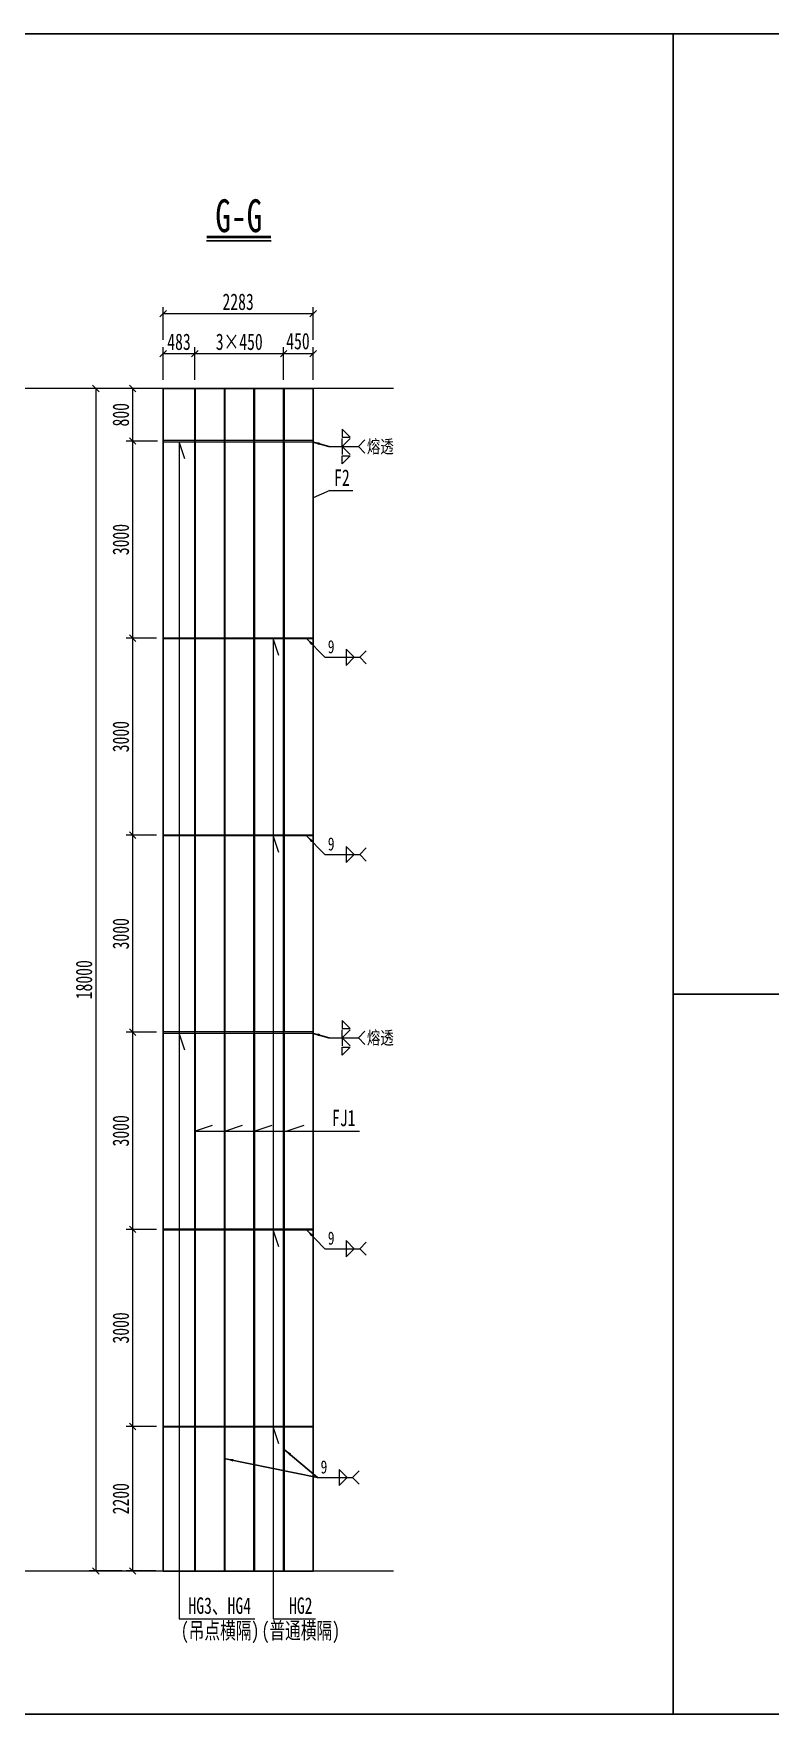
# Model space of a CAD drawing. Header units: millimetres. Extents: x 44597 to 300567, y -113054 to 73044.
# Drawn here: x 180838 to 192042, y -62015 to -36314 of the extents above; entities that cross this region are included whole.
import ezdxf
from ezdxf.enums import TextEntityAlignment as Align

# ---------------------------------------------------------------- set-up
doc = ezdxf.new("R2010")
doc.units = ezdxf.units.MM
doc.linetypes.add('CENTER2', pattern=[28.575, 19.05, -3.175, 3.175, -3.175])
doc.layers.get('Defpoints').update_dxf_attribs({"color": 8})
for name, color, linetype, lineweight in [('Dim', 4, 'Continuous', 15), ('中心线', 2, 'CENTER2', 15), ('文字', 7, 'Continuous', 15), ('标注线及字体', 2, 'Continuous', 15), ('细实线', 4, 'Continuous', 15), ('钢板粗线', 1, 'Continuous', 25)]:
    doc.layers.add(name, color=color, linetype=linetype, lineweight=lineweight)
doc.layers.add('Text', color=4, linetype='Continuous')
doc.styles.add('111', font='', dxfattribs={"width": 0.7})
doc.styles.add('BM_Dim', font='', dxfattribs={"width": 0.85})
doc.styles.add('SMEDI', font='', dxfattribs={"width": 0.75})
doc.styles.get("Standard").update_dxf_attribs({"font": ''})
doc.styles.get('111').set_extended_font_data('仿宋_GB2312')
doc.styles.get('BM_Dim').set_extended_font_data('仿宋_GB2312')
doc.styles.get('SMEDI').set_extended_font_data('仿宋_GB2312')
doc.styles.get('Standard').set_extended_font_data('仿宋_GB2312')
doc.dimstyles.new('200', dxfattribs={"dimscale": 0, "dimtxt": 2.5, "dimasz": 1, "dimexe": 1, "dimexo": 1, "dimgap": 0.6, "dimtad": 1, "dimdec": 0, "dimdsep": 46, "dimtxsty": '111', "dimblk": 'OBLIQUE', "dimcen": 0, "dimclrd": 4, "dimclre": 4, "dimclrt": 4, "dimadec": 1, "dimazin": 2, "dimtfac": 1, "dimtdec": 0, "dimtix": 1, "dimtmove": 2, "dimatfit": 3, "dimfxl": 4, "dimfxlon": 1, "dimtolj": 1, "dimlwd": -1, "dimlwe": -1, "dimarcsym": 0})
doc.dimstyles.new('MSteel_1.0_1.0', dxfattribs={"dimtxt": 3, "dimasz": 1.2, "dimexe": 1, "dimexo": 1, "dimgap": 1, "dimtad": 3, "dimtoh": 1, "dimdec": 0, "dimzin": 0, "dimdsep": 46, "dimtxsty": 'Standard', "dimblk": 'ARCHTICK', "dimcen": 0.09, "dimclrd": 3, "dimclre": 3, "dimadec": 0, "dimazin": 0, "dimtfac": 1, "dimtdec": 4, "dimtofl": 0, "dimtmove": 0, "dimatfit": 3, "dimfxl": 1, "dimtolj": 1, "dimtzin": 0, "dimarcsym": 0})

# ---------------------------------------------------------------- blocks, each defined once
blk = doc.blocks.new('_Oblique')
at = {"color": 0, "linetype": 'ByBlock', "lineweight": -2}
blk.add_line((-0.5, -0.5), (0.5, 0.5), dxfattribs=at)
blk = doc.blocks.new('*D115')
at = {"layer": 'Defpoints', "color": 0, "transparency": 16777216}
for p in [(183289, -41183), (182806, -41713), (183289, -41713)]:
    blk.add_point(p, dxfattribs=at)
at = {"layer": '细实线', "color": 4, "transparency": 16777216}
for p, q in [((182806, -41583), (182806, -41083)), ((183289, -41583), (183289, -41083)), ((182806, -41183), (183289, -41183))]:
    blk.add_line(p, q, dxfattribs=at)
at = {"layer": '细实线', "color": 4, "transparency": 16777216, "xscale": 99.99999999999999, "yscale": 99.99999999999999, "zscale": 99.99999999999999, "rotation": 180}
blk.add_blockref('_Oblique', (182806, -41183), dxfattribs=at)
at = {"layer": '细实线', "color": 4, "transparency": 16777216, "xscale": 99.99999999999999, "yscale": 99.99999999999999, "zscale": 99.99999999999999}
blk.add_blockref('_Oblique', (183289, -41183), dxfattribs=at)
at = {"layer": '细实线', "color": 4, "transparency": 16777216, "insert": (183047, -41004), "char_height": 250, "attachment_point": 5, "style": '111'}
blk.add_mtext('\\A1;483', dxfattribs=at)
blk = doc.blocks.new('*D116')
at = {"layer": 'Defpoints', "color": 0, "transparency": 16777216}
for p in [(185089, -41183), (184639, -41713), (185089, -41719)]:
    blk.add_point(p, dxfattribs=at)
at = {"layer": '细实线', "color": 4, "transparency": 16777216}
for p, q in [((184639, -41583), (184639, -41083)), ((185089, -41583), (185089, -41083)), ((184639, -41183), (185089, -41183))]:
    blk.add_line(p, q, dxfattribs=at)
at = {"layer": '细实线', "color": 4, "transparency": 16777216, "xscale": 99.99999999999999, "yscale": 99.99999999999999, "zscale": 99.99999999999999, "rotation": 180}
blk.add_blockref('_Oblique', (184639, -41183), dxfattribs=at)
at = {"layer": '细实线', "color": 4, "transparency": 16777216, "xscale": 99.99999999999999, "yscale": 99.99999999999999, "zscale": 99.99999999999999}
blk.add_blockref('_Oblique', (185089, -41183), dxfattribs=at)
at = {"layer": '细实线', "color": 4, "transparency": 16777216, "insert": (184857, -40994), "char_height": 250, "attachment_point": 5, "style": '111'}
blk.add_mtext('\\A1;450', dxfattribs=at)
blk = doc.blocks.new('*D117')
at = {"layer": 'Defpoints', "color": 0, "transparency": 16777216}
for p in [(185089, -40574), (182806, -41316), (185089, -41327)]:
    blk.add_point(p, dxfattribs=at)
at = {"layer": '细实线', "color": 4, "transparency": 16777216}
for p, q in [((182806, -40974), (182806, -40474)), ((182806, -40574), (185089, -40574)), ((185089, -40974), (185089, -40474))]:
    blk.add_line(p, q, dxfattribs=at)
at = {"layer": '细实线', "color": 4, "transparency": 16777216, "xscale": 99.99999999999999, "yscale": 99.99999999999999, "zscale": 99.99999999999999, "rotation": 180}
blk.add_blockref('_Oblique', (182806, -40574), dxfattribs=at)
at = {"layer": '细实线', "color": 4, "transparency": 16777216, "xscale": 99.99999999999999, "yscale": 99.99999999999999, "zscale": 99.99999999999999}
blk.add_blockref('_Oblique', (185089, -40574), dxfattribs=at)
at = {"layer": '细实线', "color": 4, "transparency": 16777216, "insert": (183947, -40395), "char_height": 250, "attachment_point": 5, "style": '111'}
blk.add_mtext('\\A1;2283', dxfattribs=at)
blk = doc.blocks.new('*D118')
at = {"layer": 'Defpoints', "color": 0, "transparency": 16777216}
for p in [(184639, -41183), (183289, -41713), (184639, -41713)]:
    blk.add_point(p, dxfattribs=at)
at = {"layer": '细实线', "color": 4, "transparency": 16777216}
for p, q in [((183289, -41583), (183289, -41083)), ((184639, -41583), (184639, -41083)), ((183289, -41183), (184639, -41183))]:
    blk.add_line(p, q, dxfattribs=at)
at = {"layer": '细实线', "color": 4, "transparency": 16777216, "xscale": 99.99999999999999, "yscale": 99.99999999999999, "zscale": 99.99999999999999, "rotation": 180}
blk.add_blockref('_Oblique', (183289, -41183), dxfattribs=at)
at = {"layer": '细实线', "color": 4, "transparency": 16777216, "xscale": 99.99999999999999, "yscale": 99.99999999999999, "zscale": 99.99999999999999}
blk.add_blockref('_Oblique', (184639, -41183), dxfattribs=at)
at = {"layer": '细实线', "color": 4, "transparency": 16777216, "insert": (183964, -41004), "char_height": 250, "attachment_point": 5, "style": '111'}
blk.add_mtext('\\A1;3×450', dxfattribs=at)
blk = doc.blocks.new('*D119')
at = {"layer": 'Defpoints', "color": 0, "transparency": 16777216}
for p in [(182763, -42513), (182342, -45513), (182806, -45513)]:
    blk.add_point(p, dxfattribs=at)
at = {"layer": '细实线', "color": 4, "transparency": 16777216}
for p, q in [((182663, -42513), (182242, -42513)), ((182342, -42513), (182342, -45513)), ((182706, -45513), (182242, -45513))]:
    blk.add_line(p, q, dxfattribs=at)
at = {"layer": '细实线', "color": 4, "transparency": 16777216, "xscale": 99.99999999999999, "yscale": 99.99999999999999, "zscale": 99.99999999999999}
for p, rotation in [((182342, -42513), 90), ((182342, -45513), 270)]:
    blk.add_blockref('_Oblique', p, dxfattribs=dict(at, rotation=rotation))
at = {"layer": '细实线', "color": 4, "transparency": 16777216, "insert": (182163, -44013), "char_height": 250, "attachment_point": 5, "rotation": 90, "style": '111'}
blk.add_mtext('\\A1;3000', dxfattribs=at)
blk = doc.blocks.new('*D120')
at = {"layer": 'Defpoints', "color": 0, "transparency": 16777216}
for p in [(182483, -41713), (181782, -59713), (182499, -59713)]:
    blk.add_point(p, dxfattribs=at)
at = {"layer": '细实线', "color": 4, "transparency": 16777216}
for p, q in [((182182, -41713), (181682, -41713)), ((181782, -41713), (181782, -59713)), ((182182, -59713), (181682, -59713))]:
    blk.add_line(p, q, dxfattribs=at)
at = {"layer": '细实线', "color": 4, "transparency": 16777216, "xscale": 99.99999999999999, "yscale": 99.99999999999999, "zscale": 99.99999999999999}
for p, rotation in [((181782, -41713), 90), ((181782, -59713), 270)]:
    blk.add_blockref('_Oblique', p, dxfattribs=dict(at, rotation=rotation))
at = {"layer": '细实线', "color": 4, "transparency": 16777216, "insert": (181603, -50713), "char_height": 250, "attachment_point": 5, "rotation": 90, "style": '111'}
blk.add_mtext('\\A1;18000', dxfattribs=at)
blk = doc.blocks.new('*D121')
at = {"layer": 'Defpoints', "color": 0, "transparency": 16777216}
for p in [(182763, -45513), (182342, -48513), (182806, -48513)]:
    blk.add_point(p, dxfattribs=at)
at = {"layer": '细实线', "color": 4, "transparency": 16777216}
for p, q in [((182663, -45513), (182242, -45513)), ((182342, -45513), (182342, -48513)), ((182706, -48513), (182242, -48513))]:
    blk.add_line(p, q, dxfattribs=at)
at = {"layer": '细实线', "color": 4, "transparency": 16777216, "xscale": 99.99999999999999, "yscale": 99.99999999999999, "zscale": 99.99999999999999}
for p, rotation in [((182342, -45513), 90), ((182342, -48513), 270)]:
    blk.add_blockref('_Oblique', p, dxfattribs=dict(at, rotation=rotation))
at = {"layer": '细实线', "color": 4, "transparency": 16777216, "insert": (182163, -47013), "char_height": 250, "attachment_point": 5, "rotation": 90, "style": '111'}
blk.add_mtext('\\A1;3000', dxfattribs=at)
blk = doc.blocks.new('*D122')
at = {"layer": 'Defpoints', "color": 0, "transparency": 16777216}
for p in [(182763, -48513), (182342, -51513), (182806, -51513)]:
    blk.add_point(p, dxfattribs=at)
at = {"layer": '细实线', "color": 4, "transparency": 16777216}
for p, q in [((182663, -48513), (182242, -48513)), ((182342, -48513), (182342, -51513)), ((182706, -51513), (182242, -51513))]:
    blk.add_line(p, q, dxfattribs=at)
at = {"layer": '细实线', "color": 4, "transparency": 16777216, "xscale": 99.99999999999999, "yscale": 99.99999999999999, "zscale": 99.99999999999999}
for p, rotation in [((182342, -48513), 90), ((182342, -51513), 270)]:
    blk.add_blockref('_Oblique', p, dxfattribs=dict(at, rotation=rotation))
at = {"layer": '细实线', "color": 4, "transparency": 16777216, "insert": (182163, -50013), "char_height": 250, "attachment_point": 5, "rotation": 90, "style": '111'}
blk.add_mtext('\\A1;3000', dxfattribs=at)
blk = doc.blocks.new('*D123')
at = {"layer": 'Defpoints', "color": 0, "transparency": 16777216}
for p in [(182763, -51513), (182342, -54513), (182806, -54513)]:
    blk.add_point(p, dxfattribs=at)
at = {"layer": '细实线', "color": 4, "transparency": 16777216}
for p, q in [((182663, -51513), (182242, -51513)), ((182342, -51513), (182342, -54513)), ((182706, -54513), (182242, -54513))]:
    blk.add_line(p, q, dxfattribs=at)
at = {"layer": '细实线', "color": 4, "transparency": 16777216, "xscale": 99.99999999999999, "yscale": 99.99999999999999, "zscale": 99.99999999999999}
for p, rotation in [((182342, -51513), 90), ((182342, -54513), 270)]:
    blk.add_blockref('_Oblique', p, dxfattribs=dict(at, rotation=rotation))
at = {"layer": '细实线', "color": 4, "transparency": 16777216, "insert": (182163, -53013), "char_height": 250, "attachment_point": 5, "rotation": 90, "style": '111'}
blk.add_mtext('\\A1;3000', dxfattribs=at)
blk = doc.blocks.new('*D124')
at = {"layer": 'Defpoints', "color": 0, "transparency": 16777216}
for p in [(182763, -54513), (182342, -57513), (182806, -57513)]:
    blk.add_point(p, dxfattribs=at)
at = {"layer": '细实线', "color": 4, "transparency": 16777216}
for p, q in [((182663, -54513), (182242, -54513)), ((182342, -54513), (182342, -57513)), ((182706, -57513), (182242, -57513))]:
    blk.add_line(p, q, dxfattribs=at)
at = {"layer": '细实线', "color": 4, "transparency": 16777216, "xscale": 99.99999999999999, "yscale": 99.99999999999999, "zscale": 99.99999999999999}
for p, rotation in [((182342, -54513), 90), ((182342, -57513), 270)]:
    blk.add_blockref('_Oblique', p, dxfattribs=dict(at, rotation=rotation))
at = {"layer": '细实线', "color": 4, "transparency": 16777216, "insert": (182163, -56013), "char_height": 250, "attachment_point": 5, "rotation": 90, "style": '111'}
blk.add_mtext('\\A1;3000', dxfattribs=at)
blk = doc.blocks.new('*D125')
at = {"layer": 'Defpoints', "color": 0, "transparency": 16777216}
for p in [(182763, -57513), (182342, -59713), (182796, -59713)]:
    blk.add_point(p, dxfattribs=at)
at = {"layer": '细实线', "color": 4, "transparency": 16777216}
for p, q in [((182663, -57513), (182242, -57513)), ((182342, -57513), (182342, -59713)), ((182696, -59713), (182242, -59713))]:
    blk.add_line(p, q, dxfattribs=at)
at = {"layer": '细实线', "color": 4, "transparency": 16777216, "xscale": 99.99999999999999, "yscale": 99.99999999999999, "zscale": 99.99999999999999}
for p, rotation in [((182342, -57513), 90), ((182342, -59713), 270)]:
    blk.add_blockref('_Oblique', p, dxfattribs=dict(at, rotation=rotation))
at = {"layer": '细实线', "color": 4, "transparency": 16777216, "insert": (182163, -58613), "char_height": 250, "attachment_point": 5, "rotation": 90, "style": '111'}
blk.add_mtext('\\A1;2200', dxfattribs=at)
blk = doc.blocks.new('*D126')
at = {"layer": 'Defpoints', "color": 0, "transparency": 16777216}
for p in [(182807, -41713), (182342, -42513), (182819, -42513)]:
    blk.add_point(p, dxfattribs=at)
at = {"layer": '细实线', "color": 4, "transparency": 16777216}
for p, q in [((182707, -41713), (182242, -41713)), ((182342, -41713), (182342, -42513)), ((182719, -42513), (182242, -42513))]:
    blk.add_line(p, q, dxfattribs=at)
at = {"layer": '细实线', "color": 4, "transparency": 16777216, "xscale": 99.99999999999999, "yscale": 99.99999999999999, "zscale": 99.99999999999999}
for p, rotation in [((182342, -41713), 90), ((182342, -42513), 270)]:
    blk.add_blockref('_Oblique', p, dxfattribs=dict(at, rotation=rotation))
at = {"layer": '细实线', "color": 4, "transparency": 16777216, "insert": (182163, -42113), "char_height": 250, "attachment_point": 5, "rotation": 90, "style": '111'}
blk.add_mtext('\\A1;800', dxfattribs=at)
blk = doc.blocks.new('_ArchTick')
at = {"color": 0, "linetype": 'ByBlock', "const_width": 0.15}
blk.add_lwpolyline([(-0.5, -0.5), (0.5, 0.5)], dxfattribs=at)
blk = doc.blocks.new('角焊缝2')
at = {"layer": 'Dim'}
blk.add_line((-3138.01, 370.22), (-3132.7, 370.22), dxfattribs=at)
blk.add_lwpolyline([(-3134.75, 371.45), (-3134.75, 368.99), (-3133.52, 370.22)], close=True, dxfattribs=at)
blk.add_lwpolyline([(-3131.7, 369.22), (-3132.7, 370.22), (-3131.7, 371.22)], dxfattribs=at)
blk = doc.blocks.new('全融透1')
at = {"layer": 'Dim'}
blk.add_line((0, 0), (4.48, 0), dxfattribs=at)
for points in [[(2, 2.65), (2, 1.41), (3.23, 1.41)], [(2, -2.65), (2, -1.41), (3.23, -1.41)]]:
    blk.add_lwpolyline(points, close=True, dxfattribs=at)
for points in [[(3.23, 1.21), (2, 0), (2, 1.21)], [(3.23, -1.21), (2, 0), (2, -1.21)], [(5.48, 1), (4.48, 0), (5.48, -1)]]:
    blk.add_lwpolyline(points, dxfattribs=at)
at = {"layer": 'Text', "style": 'SMEDI', "width": 0.75}
blk.add_text('熔透', height=2, dxfattribs=at).set_placement((5.77, 0), align=Align.MIDDLE_LEFT)

msp = doc.modelspace()

# ---------------------------------------------------------------- linework, layer by layer
at = {"color": 4}
msp.add_line((183467, -39467.6), (184447.4, -39467.6), dxfattribs=at)
at = {"color": 6, "const_width": 36}
msp.add_lwpolyline([(183467, -39407.6), (184447.4, -39407.6)], dxfattribs=at)
at = {"layer": 'Defpoints'}
for p, q in [((183289, -41713.4), (183289, -59713.4)), ((183739, -41713.4), (183739, -59713.4)), ((184189, -41713.4), (184189, -59713.4)), ((184639, -41713.4), (184639, -59713.4))]:
    msp.add_line(p, q, dxfattribs=at)
for points in [[(152066.6, -36314.1), (190566.6, -36314.1), (190566.6, -61894.1), (152066.6, -61894.1)], [(190566.6, -36314.1), (212566.6, -36314.1), (212566.6, -50931.3), (190566.6, -50931.3)], [(179566.6, -61894.1), (218066.6, -61894.1), (218066.6, -87474.1), (179566.6, -87474.1)]]:
    msp.add_lwpolyline(points, close=True, dxfattribs=at)
at = {"layer": '中心线', "ltscale": 0.3}
for p, q in [((186311.5, -41713.4), (154441.8, -41713.4)), ((186311.5, -59713.4), (154441.8, -59713.4))]:
    msp.add_line(p, q, dxfattribs=at)
at = {"layer": '细实线', "ltscale": 2}
for p, q in [((183283, -41713.4), (183283, -42499.4)), ((183295, -41713.4), (183295, -42499.4)), ((183733, -41713.4), (183733, -42499.4)), ((183745, -41713.4), (183745, -42499.4)), ((184183, -41713.4), (184183, -42499.4)), ((184195, -41713.4), (184195, -42499.4)), ((184633, -41713.4), (184633, -42499.4)), ((184645, -41713.4), (184645, -42499.4)), ((183283, -42527.4), (183283, -51499.4)), ((183295, -42527.4), (183295, -51499.4)), ((183733, -42527.4), (183733, -51499.4)), ((183745, -42527.4), (183745, -51499.4)), ((184183, -42527.4), (184183, -51499.4)), ((184195, -42527.4), (184195, -51499.4)), ((184633, -42527.4), (184633, -51499.4)), ((184645, -42527.4), (184645, -51499.4)), ((183283, -51527.4), (183283, -59713.4)), ((183295, -51527.4), (183295, -59713.4)), ((183733, -51527.4), (183733, -59713.4)), ((183745, -51527.4), (183745, -59713.4)), ((184183, -51527.4), (184183, -59713.4)), ((184195, -51527.4), (184195, -59713.4)), ((184633, -51527.4), (184633, -59713.4)), ((184645, -51527.4), (184645, -59713.4))]:
    msp.add_line(p, q, dxfattribs=at)
at = {"layer": '细实线', "color": 2, "ltscale": 2}
for p, q in [((182805.6, -42499.4), (185089, -42499.4)), ((182805.6, -42527.4), (185089, -42527.4)), ((182805.6, -45507.4), (185089, -45507.4)), ((182805.6, -45519.4), (185089, -45519.4)), ((182805.6, -48507.4), (185089, -48507.4)), ((182805.6, -48519.4), (185089, -48519.4)), ((182805.6, -51499.4), (185089, -51499.4)), ((182805.6, -51527.4), (185089, -51527.4)), ((182805.6, -54507.4), (185089, -54507.4)), ((182805.6, -54519.4), (185089, -54519.4)), ((182805.6, -57507.4), (185089, -57507.4)), ((182805.6, -57519.4), (185089, -57519.4))]:
    msp.add_line(p, q, dxfattribs=at)
at = {"layer": '细实线'}
for p, q in [((183051.2, -42525.4), (183051.2, -60440.4)), ((183138.4, -42783.2), (183051.2, -42525.4)), ((185342.3, -43267.7), (185089, -43379.8)), ((185342.3, -43267.7), (185691.6, -43267.7)), ((184480, -45519.4), (184480, -60440.4)), ((184567.1, -45777.2), (184480, -45519.4)), ((184567.1, -48777.2), (184480, -48519.4)), ((183138.4, -51783.2), (183051.2, -51525.4)), ((183552.8, -52929.9), (183295, -53017)), ((184010.5, -52929.9), (183752.7, -53017)), ((184458.7, -52929.9), (184200.9, -53017)), ((184947.7, -52929.9), (184689.9, -53017)), ((183295, -53017), (185790.8, -53017)), ((184567.1, -54777.2), (184480, -54519.4)), ((184567.1, -57777.2), (184480, -57519.4)), ((183051.2, -60440.4), (184202.4, -60440.4)), ((184480, -60440.4), (185126.1, -60440.4))]:
    msp.add_line(p, q, dxfattribs=at)
at = {"layer": '钢板粗线'}
for p, q in [((182805.6, -41713.4), (185089, -41713.4)), ((182805.6, -41713.4), (182805.6, -59713.4)), ((185089, -41713.4), (185089, -59713.4)), ((182805.6, -59713.4), (185089, -59713.4))]:
    msp.add_line(p, q, dxfattribs=at)

# ---------------------------------------------------------------- block references
at = {"layer": '细实线', "color": 8, "xscale": 100, "yscale": 100, "zscale": 100}
for name, p in [('全融透1', (185328.5, -42596.7)), ('角焊缝2', (499066.2, -82827.3)), ('角焊缝2', (499066.2, -85829.5)), ('全融透1', (185328.5, -51596.7)), ('角焊缝2', (499066.2, -91829.5)), ('角焊缝2', (498957.2, -95312.6))]:
    msp.add_blockref(name, p, dxfattribs=at)

# ---------------------------------------------------------------- texts
at = {"layer": 'Text', "style": 'SMEDI', "width": 0.75}
for p in [(185310.8, -45644), (185310.8, -48646.2), (185310.8, -54646.2), (185201.8, -58129.3)]:
    msp.add_text('9', height=200, dxfattribs=at).set_placement(p, align=Align.MIDDLE_LEFT)
at = {"layer": '文字', "style": 'BM_Dim', "width": 0.7}
for s, p in [('F2', (185525.9, -43270.5)), ('FJ1', (185553.3, -53017)), ('HG3、HG4', (183666.9, -60440.4)), ('HG2', (184899.9, -60440.4)), ('(吊点横隔)', (183672, -60820.3)), ('(普通横隔)', (184899.9, -60820.3))]:
    msp.add_text(s, height=250, dxfattribs=at).set_placement(p, align=Align.BOTTOM_CENTER)
at = {"layer": '标注线及字体', "style": '111', "width": 0.7}
msp.add_text('G-G', height=500, dxfattribs=at).set_placement((183957.2, -39083.6), align=Align.MIDDLE)

# ---------------------------------------------------------------- dimensions: what is measured, and where the dimension line sits
at = {"layer": '细实线'}
for base, p1, p2, picture, middle in [((185089, -40574.1), (182805.6, -41316.3), (185089, -41326.8), '*D117', (183947.3, -40395.2)), ((183289, -41183.4), (182805.6, -41713.4), (183289, -41713.4), '*D115', (183047.3, -41004.5))]:
    dim = msp.add_linear_dim(base=base, p1=p1, p2=p2, dimstyle='200', override={"dimscale": 100, "dimblk": 'Oblique'}, dxfattribs=at)
    dim.commit()
    dim.dimension.update_dxf_attribs({"geometry": picture, "text_midpoint": middle})
dim = msp.add_linear_dim(base=(184639, -41183.4), p1=(183289, -41713.4), p2=(184639, -41713.4), text='3×450', dimstyle='200', override={"dimscale": 100, "dimtxsty": '111', "dimblk": 'Oblique'}, dxfattribs=at)
dim.commit()
dim.dimension.update_dxf_attribs({"geometry": '*D118', "text_midpoint": (183964, -41004.5)})
dim = msp.add_linear_dim(base=(185089, -41183.4), p1=(184639, -41713.4), p2=(185089, -41719.1), dimstyle='200', override={"dimscale": 100, "dimblk": 'Oblique'}, dxfattribs=at)
dim.commit()
dim.dimension.update_dxf_attribs({"geometry": '*D116', "text_midpoint": (184856.7, -40994.3), "dimtype": 160})
for base, p1, p2, picture, middle in [((181781.7, -59713.4), (182483, -41713.4), (182499, -59713.4), '*D120', (181602.8, -50713.4)), ((182341.6, -42513.4), (182807.3, -41713.4), (182818.5, -42513.4), '*D126', (182162.7, -42113.4)), ((182341.6, -45513.4), (182763.4, -42513.4), (182805.6, -45513.4), '*D119', (182162.7, -44013.4)), ((182341.6, -48513.4), (182763.4, -45513.4), (182805.6, -48513.4), '*D121', (182162.7, -47013.4)), ((182341.6, -51513.4), (182763.4, -48513.4), (182805.6, -51513.4), '*D122', (182162.7, -50013.4)), ((182341.6, -54513.4), (182763.4, -51513.4), (182805.6, -54513.4), '*D123', (182162.7, -53013.4)), ((182341.6, -57513.4), (182763.4, -54513.4), (182805.6, -57513.4), '*D124', (182162.7, -56013.4)), ((182341.6, -59713.4), (182763.4, -57513.4), (182796.3, -59713.4), '*D125', (182162.7, -58613.4))]:
    dim = msp.add_linear_dim(base=base, p1=p1, p2=p2, angle=270, dimstyle='200', override={"dimscale": 100, "dimblk": 'Oblique'}, dxfattribs=at)
    dim.commit()
    dim.dimension.update_dxf_attribs({"geometry": picture, "text_midpoint": middle})

# ---------------------------------------------------------------- leaders
at = {"layer": 'Dim'}
for points in [[(185072.8, -42524.7), (185328.5, -42596.7)], [(184987.5, -45518.1), (185265.3, -45804.9)], [(184987.5, -48520.4), (185265.3, -48807.2)], [(185072.8, -51524.7), (185328.5, -51596.7)], [(184987.5, -54520.4), (185265.3, -54807.2)], [(183752.7, -58003.6), (185156.3, -58290.3)], [(184649.1, -57863.3), (185156.3, -58290.3)]]:
    msp.add_leader(points, dimstyle='MSteel_1.0_1.0', override={"dimscale": 100, "dimclrd": 256}, dxfattribs=at)

doc.saveas('drawing.dxf')
